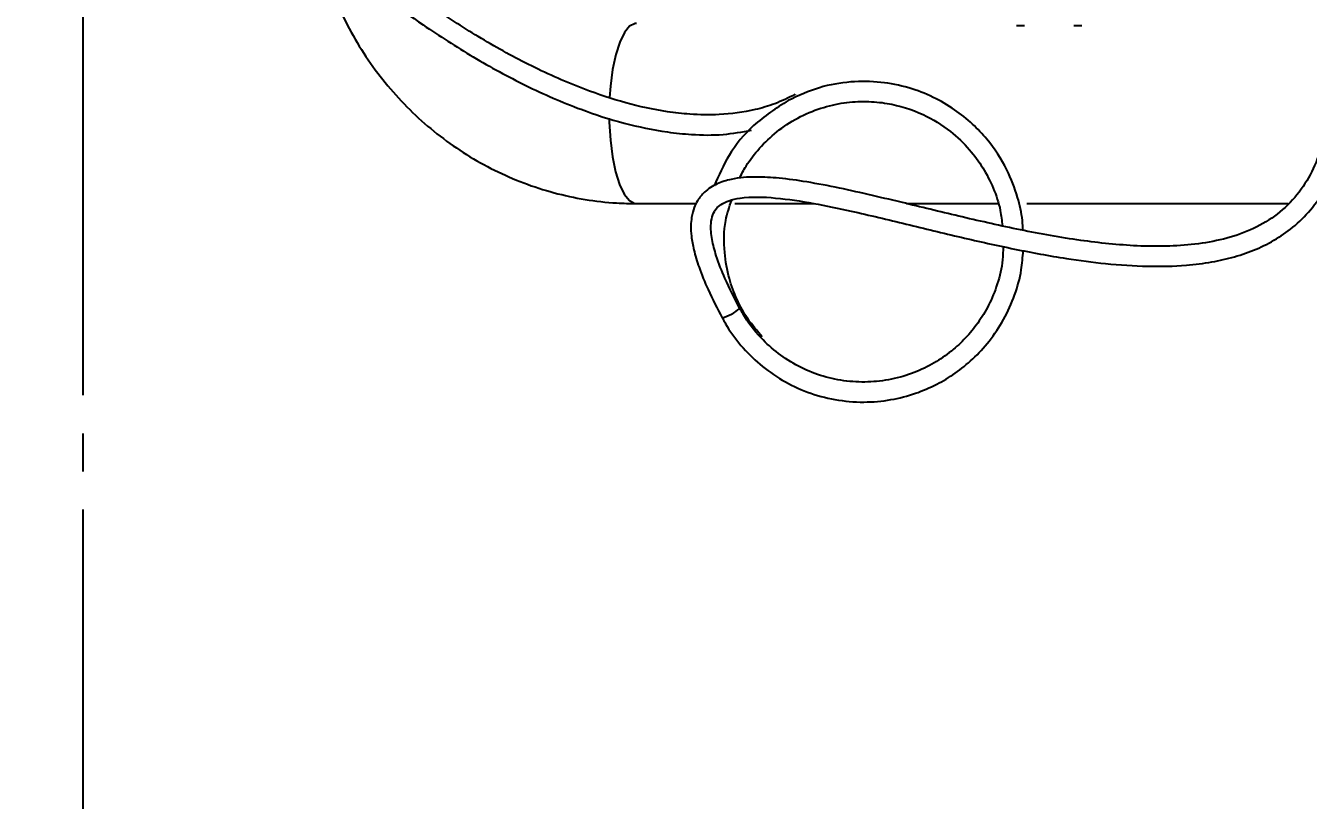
# Model space of a CAD drawing. Extents: x 75 to 2075, y 25 to 1460.
# Drawn here: x 930.8 to 1144.5, y 519.2 to 648.3 of the extents above; entities that cross this region are included whole.
import ezdxf

# ---------------------------------------------------------------- set-up
doc = ezdxf.new("R2010")
doc.units = 0
doc.header["$LTSCALE"] = 5
doc.linetypes.add('SLD-KATı', pattern=[0])
doc.linetypes.add('SLD-MERKEZ', pattern=[19.05, 15.24, -1.27, 1.27, -1.27])
doc.layers.get('0').update_dxf_attribs({"linetype": 'CONTINUOUS'})
doc.styles.add('SLDTEXTSTYLE1', font='GOTHIC.TTF', dxfattribs={"width": 0.913})
doc.dimstyles.new('SLDDIMSTYLE0', dxfattribs={"dimtxt": 17.5, "dimasz": 16.51, "dimexe": 0, "dimexo": 0.0625, "dimgap": 4.375, "dimtad": 1, "dimlfac": 0.6, "dimrnd": 1e-09, "dimzin": 12, "dimtxsty": 'SLDTEXTSTYLE1', "dimsah": 1, "dimcen": 0.09, "dimazin": 3, "dimtfac": 1, "dimtofl": 0, "dimtmove": 0, "dimatfit": 3, "dimtolj": 1, "dimtzin": 12})

# ---------------------------------------------------------------- blocks, each defined once
blk = doc.blocks.new('_D_7')
at = {"color": 7, "linetype": 'SLD-KATı'}
for p, q in [((1307.04, 559.48), (1307.04, 358.94)), ((940.37, 439.84), (940.37, 358.94)), ((940.37, 363.94), (1307.04, 363.94))]:
    blk.add_line(p, q, dxfattribs=at)
for points in [[(940.37, 363.94), (956.88, 361.4), (956.88, 366.48)], [(1307.04, 363.94), (1290.53, 366.48), (1290.53, 361.4)]]:
    blk.add_solid(points, dxfattribs=at)
at = {"color": 7, "linetype": 'SLD-KATı', "insert": (1113.25, 386.29), "char_height": 17.5, "attachment_point": 1, "style": 'SLDTEXTSTYLE1'}
blk.add_mtext('220', dxfattribs=at)

msp = doc.modelspace()

# ---------------------------------------------------------------- linework, layer by layer
at = {"color": 7, "linetype": 'SLD-MERKEZ'}
msp.add_line((940.372, 1043.901), (940.372, 444.835), dxfattribs=at)
at = {"color": 7, "linetype": 'SLD-KATı'}
for p, q in [((1095.907, 648.285), (1097.212, 648.285)), ((1105.455, 648.285), (1106.762, 648.285)), ((1059.041, 636.808), (1059.03, 636.762)), ((1032.585, 618.646), (1042.541, 618.646)), ((1049.012, 618.646), (1062.21, 618.646)), ((1077.568, 618.646), (1092.834, 618.646)), ((1097.648, 618.646), (1141.148, 618.646))]:
    msp.add_line(p, q, dxfattribs=at)
at = {"color": 8, "linetype": 'SLD-KATı'}
msp.add_line((1028.259, 638.185), (1028.12, 636.328), dxfattribs=at)
at = {"color": 8, "linetype": 'SLD-KATı', "flags": 128}
for points in [[(1032.585, 648.646), (1032.371, 648.629), (1031.463, 648.18), (1030.6, 647.135), (1029.819, 645.539), (1029.152, 643.455), (1028.624, 640.97), (1028.259, 638.185)], [(1028.053, 632.844), (1028.069, 632.179), (1028.25, 629.204), (1028.61, 626.411), (1029.132, 623.914), (1029.795, 621.816), (1030.573, 620.201), (1031.433, 619.138), (1032.34, 618.668), (1032.585, 618.646)]]:
    msp.add_lwpolyline(points, dxfattribs=at)
at = {"color": 7, "linetype": 'SLD-KATı'}
for centre, radius, start, end in [((1044.328, 607.848), 8.646, 287.22648, 309.45607), ((1044.305, 607.908), 8.709, 287.25291, 309.31639)]:
    msp.add_arc(centre, radius, start, end, dxfattribs=at)
for points, knots in [([(945.039, 766.996), (945.021, 766.988), (943.706, 766.412), (941.532, 764.709), (938.632, 762.276), (936.496, 759.799), (934.877, 757.454), (933.51, 754.937), (932.131, 751.512), (931.104, 747.12), (930.742, 741.984), (931.063, 736.899), (931.849, 732.29), (932.823, 728.387), (933.919, 724.819), (935.299, 720.995), (937.106, 716.695), (939.953, 710.772), (943.928, 703.721), (949.192, 695.718), (955.809, 686.827), (964.081, 677.099), (974.228, 666.767), (985.174, 657.107), (995.626, 649.222), (1005.334, 642.986), (1014.072, 638.209), (1022.481, 634.521), (1030.405, 631.956), (1036.609, 630.638), (1042.156, 630.086), (1046.854, 629.976), (1050.201, 630.589), (1051.779, 630.878)], [0, 0, 0, 0, 0.0002469, 0.0188094, 0.0370391, 0.0524027, 0.064866, 0.0780044, 0.0941898, 0.1195886, 0.1457825, 0.1726092, 0.1975717, 0.2173686, 0.2341183, 0.2546244, 0.2793443, 0.304947, 0.3539717, 0.4008669, 0.4477847, 0.5181718, 0.5885333, 0.6588871, 0.7292411, 0.7761758, 0.8229443, 0.8697029, 0.9042537, 0.9378037, 0.955837, 0.9791744, 1, 1, 1, 1]), ([(1059.041, 636.808), (1057.921, 636.265), (1055.76, 635.218), (1051.507, 633.984), (1046.722, 633.346), (1041.838, 633.437), (1036.603, 634.031), (1030.696, 635.337), (1023.106, 637.87), (1015.059, 641.453), (1006.689, 646.067), (996.062, 652.929), (983.674, 662.57), (970.141, 675.36), (959.994, 686.884), (952.672, 696.581), (947.577, 704.177), (943.712, 710.836), (940.893, 716.454), (939.028, 720.656), (937.556, 724.497), (936.436, 727.919), (935.477, 731.433), (934.475, 736.317), (933.947, 742.558), (934.683, 748.438), (936.095, 752.556), (937.304, 755.003), (938.701, 757.185), (940.535, 759.408), (942.628, 761.422), (944.297, 762.523), (944.942, 762.948)], [0, 0, 0, 0, 0.0159917, 0.0308637, 0.0575488, 0.0796735, 0.0967271, 0.1295957, 0.16332, 0.2088774, 0.2543745, 0.3000202, 0.3911936, 0.4823895, 0.5735775, 0.6191637, 0.6647506, 0.7118404, 0.7364808, 0.7613131, 0.7828359, 0.8003499, 0.8175203, 0.8400136, 0.8790781, 0.9167103, 0.9334817, 0.9470561, 0.9586194, 0.9724995, 0.9893861, 1, 1, 1, 1]), ([(1049.822, 601.173), (1048.959, 602.838), (1047.473, 605.704), (1045.949, 609.579), (1045.126, 612.648), (1044.9, 615.007), (1045.238, 616.75), (1045.843, 617.808), (1046.719, 618.58), (1048.073, 619.218), (1051.065, 619.853), (1055.841, 619.687), (1062.08, 618.733), (1069.321, 617.209), (1077.511, 615.234), (1086.581, 613.023), (1095.458, 611.036), (1103.478, 609.548), (1110.903, 608.564), (1117.577, 608.108), (1123.5, 608.236), (1128.329, 608.833), (1132.221, 609.707), (1135.839, 610.962), (1139.249, 612.685), (1142.45, 614.986), (1145.457, 618.08), (1148.185, 622.29), (1150.055, 627.172), (1151.179, 632.483), (1151.686, 638.121), (1151.591, 644.13), (1150.991, 650.459), (1149.945, 657.062), (1148.39, 664.392), (1146.993, 669.477), (1146.267, 672.118)], [0, 0, 0, 0, 0.0307657, 0.0529587, 0.0687067, 0.0839537, 0.0932909, 0.1007581, 0.1084369, 0.1180733, 0.1302558, 0.1661467, 0.2032556, 0.2401013, 0.2941487, 0.3476058, 0.3991572, 0.4487617, 0.485915, 0.5256542, 0.5618535, 0.5858529, 0.6076217, 0.6288692, 0.6500246, 0.671379, 0.6942949, 0.7211672, 0.7535673, 0.7794503, 0.8098392, 0.8459058, 0.8774984, 0.9136872, 0.9551685, 1, 1, 1, 1]), ([(1144.558, 665.464), (1144.817, 664.497), (1145.738, 661.059), (1146.822, 655.52), (1147.765, 649.272), (1148.208, 644.179), (1148.317, 640.068), (1148.182, 636.168), (1147.729, 632.106), (1146.701, 627.663), (1144.961, 623.382), (1142.382, 619.53), (1138.968, 616.401), (1134.881, 614.107), (1130.37, 612.615), (1124.05, 611.513), (1116.044, 611.41), (1106.336, 612.431), (1096.637, 614.18), (1086.905, 616.37), (1076.881, 618.821), (1068.235, 620.888), (1061.239, 622.247), (1056.61, 622.897), (1052.406, 623.15), (1048.894, 622.906), (1045.975, 622.01), (1044.03, 620.784), (1042.838, 619.332), (1042.124, 617.876), (1041.766, 616.484), (1041.632, 614.87), (1041.729, 613.059), (1042.161, 610.72), (1043.075, 607.729), (1044.637, 603.915), (1046.073, 601.156), (1046.888, 599.59)], [0, 0, 0, 0, 0.016921, 0.0601344, 0.0951964, 0.1235381, 0.1463349, 0.1645315, 0.1893553, 0.2152262, 0.2414061, 0.2673368, 0.2937359, 0.3204745, 0.3481403, 0.3762902, 0.4324062, 0.4875569, 0.5470941, 0.6051803, 0.6624015, 0.7288436, 0.7618427, 0.7897861, 0.8130083, 0.8382882, 0.8533804, 0.8688553, 0.880393, 0.8878608, 0.8982707, 0.9063031, 0.9166653, 0.9300262, 0.947391, 0.9701315, 1, 1, 1, 1]), ([(979.338, 662.496), (979.422, 662.057), (979.848, 659.823), (981.113, 655.914), (983.135, 650.836), (985.662, 645.996), (988.619, 641.429), (991.992, 637.182), (995.745, 633.293), (999.842, 629.799), (1004.245, 626.734), (1008.911, 624.125), (1013.796, 621.997), (1018.852, 620.367), (1024.034, 619.258), (1028.632, 618.72), (1031.489, 618.666), (1032.585, 618.646)], [0, 0, 0, 0, 0.01775066, 0.09028142, 0.16279028, 0.23526177, 0.307679, 0.38002847, 0.45229546, 0.52446869, 0.59654131, 0.66850847, 0.74037135, 0.81213507, 0.88381008, 0.9554117, 1, 1, 1, 1]), ([(1096.975, 614.196), (1096.956, 614.733), (1096.888, 616.591), (1096.08, 620.01), (1094.302, 624.683), (1091.628, 628.764), (1088.55, 632.018), (1085.57, 634.408), (1082.006, 636.482), (1077.872, 638.071), (1073.233, 638.995), (1068.199, 639.046), (1062.915, 638.139), (1059.596, 636.609), (1057.892, 635.824)], [0, 0, 0, 0, 0.0303009, 0.1049711, 0.1970816, 0.3120758, 0.3778795, 0.449887, 0.5274358, 0.6102889, 0.6994569, 0.7937367, 0.8941169, 1, 1, 1, 1]), ([(1057.892, 635.824), (1055.885, 634.53), (1052.061, 632.065), (1047.921, 627.013), (1046.302, 623.318), (1045.548, 621.598)], [0, 0, 0, 0, 0.3714585, 0.7073999, 1, 1, 1, 1]), ([(1049.738, 622.802), (1050.095, 623.512), (1051.009, 625.327), (1053.089, 627.986), (1055.954, 630.725), (1059.411, 632.998), (1063.214, 634.619), (1067.083, 635.513), (1070.816, 635.743), (1075.298, 635.326), (1080.166, 633.806), (1084.745, 630.98), (1088.01, 627.863), (1090.385, 624.646), (1092.112, 621.227), (1093.229, 617.944), (1093.46, 615.788), (1093.552, 614.934)], [0, 0, 0, 0, 0.0399753, 0.1021712, 0.1687758, 0.2390172, 0.3092588, 0.3758632, 0.4380591, 0.4967062, 0.601709, 0.6912902, 0.7650026, 0.8273296, 0.8913048, 0.9569523, 1, 1, 1, 1]), ([(1053.546, 596.436), (1052.722, 597.4), (1051.084, 599.316), (1049.27, 602.622), (1047.891, 606.341), (1047.135, 610.768), (1047.126, 615.28), (1048.079, 618.101), (1048.461, 619.229)], [0, 0, 0, 0, 0.1544744, 0.3071598, 0.4580642, 0.6372, 0.8549074, 1, 1, 1, 1]), ([(1093.675, 611.487), (1093.664, 610.74), (1093.635, 608.625), (1092.807, 605.306), (1091.387, 601.768), (1089.562, 598.765), (1087.463, 596.207), (1085.039, 593.964), (1082.174, 591.99), (1078.818, 590.37), (1075.081, 589.271), (1071.119, 588.808), (1067.123, 589.023), (1063.222, 589.914), (1059.535, 591.452), (1056.19, 593.57), (1052.996, 596.464), (1050.942, 599.107), (1049.994, 600.886), (1049.837, 601.18)], [0, 0, 0, 0, 0.0366677, 0.1038749, 0.1664836, 0.2237271, 0.2758456, 0.3287006, 0.3855364, 0.446268, 0.5111109, 0.5761787, 0.641426, 0.7069587, 0.7720709, 0.8370487, 0.9007439, 0.9835665, 1, 1, 1, 1]), ([(1046.905, 599.6), (1047.078, 599.275), (1047.944, 597.644), (1049.928, 594.94), (1053.104, 591.747), (1056.845, 589.108), (1061.069, 587.105), (1065.66, 585.851), (1070.372, 585.439), (1074.906, 585.839), (1078.999, 586.894), (1082.579, 588.423), (1085.781, 590.353), (1088.741, 592.744), (1091.491, 595.728), (1093.884, 599.306), (1095.674, 603.317), (1096.764, 607.212), (1096.941, 609.73), (1097.017, 610.806)], [0, 0, 0, 0, 0.01599942, 0.08021681, 0.14468883, 0.21087686, 0.27791437, 0.34662798, 0.41631091, 0.48204045, 0.54315013, 0.59892076, 0.6503547, 0.70485893, 0.76337498, 0.82576529, 0.89068448, 0.95325981, 1, 1, 1, 1])]:
    msp.add_open_spline(points, degree=3, knots=knots, dxfattribs=at)

# ---------------------------------------------------------------- dimensions: what is measured, and where the dimension line sits
dim = msp.add_linear_dim(base=(1307.039, 363.936), p1=(940.372, 444.835), p2=(1307.039, 564.479), dimstyle='SLDDIMSTYLE0', dxfattribs=at)
dim.commit()
dim.dimension.update_dxf_attribs({"geometry": '_D_7', "text_midpoint": (1132.643, 363.936), "dimtype": 160})

doc.saveas('drawing.dxf')
